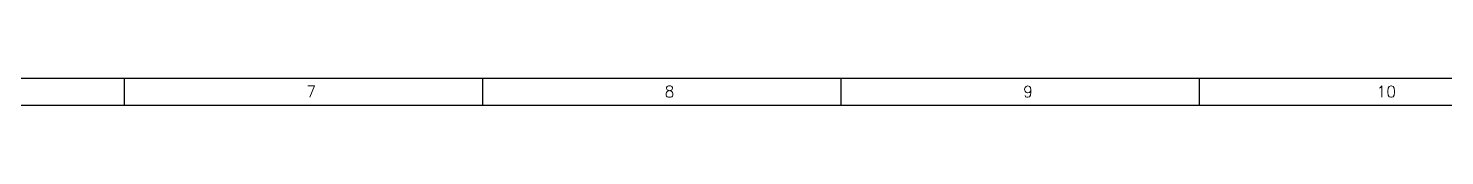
# Model space of a CAD drawing. Extents: x 2733443 to 3206532, y -1516114 to -1264405.
# Drawn here: x 3012115 to 3032517, y -1516114 to -1515723 of the extents above; entities that cross this region are included whole.
import ezdxf
from ezdxf.enums import TextEntityAlignment as Align

# ---------------------------------------------------------------- set-up
doc = ezdxf.new("R2010")
doc.units = 0
doc.header["$MEASUREMENT"] = 0
doc.layers.add('TITLE', color=7, linetype='Continuous')
doc.styles.add('ROMANS', font='romans.shx')

# ---------------------------------------------------------------- blocks, each defined once
blk = doc.blocks.new('A$C1BA14061')
at = {"layer": 'TITLE'}
blk.add_line((202692, -139174), (1204, -139174), dxfattribs=at)
at = {"layer": 'TITLE', "color": 0}
for p, q in [((101948, -140464), (101948, -139174)), ((118954, -140464), (118954, -139174)), ((135959, -140464), (135959, -139174)), ((152965, -140464), (152965, -139174))]:
    blk.add_line(p, q, dxfattribs=at)
at = {"layer": 'TITLE', "color": 7}
blk.add_line((203982, -140464), (0, -140464), dxfattribs=at)
at = {"layer": 'TITLE', "color": 0, "style": 'ROMANS', "width": 1}
for s, height, p in [('7', 535, (110813, -139799)), ('8', 535, (127819, -139799)), ('9', 535, (144825, -139799)), ('10', 534.7, (161831, -139799))]:
    blk.add_text(s, height=height, dxfattribs=at).set_placement(p, align=Align.MIDDLE)

msp = doc.modelspace()

# ---------------------------------------------------------------- block references
at = {"layer": 'TITLE', "xscale": 0.3035552556082519, "yscale": 0.3035553943041123, "zscale": 0.3035553665695551}
msp.add_blockref('A$C1BA14061', (2982551.6742, -1473475.6145), dxfattribs=at)

doc.saveas('drawing.dxf')
